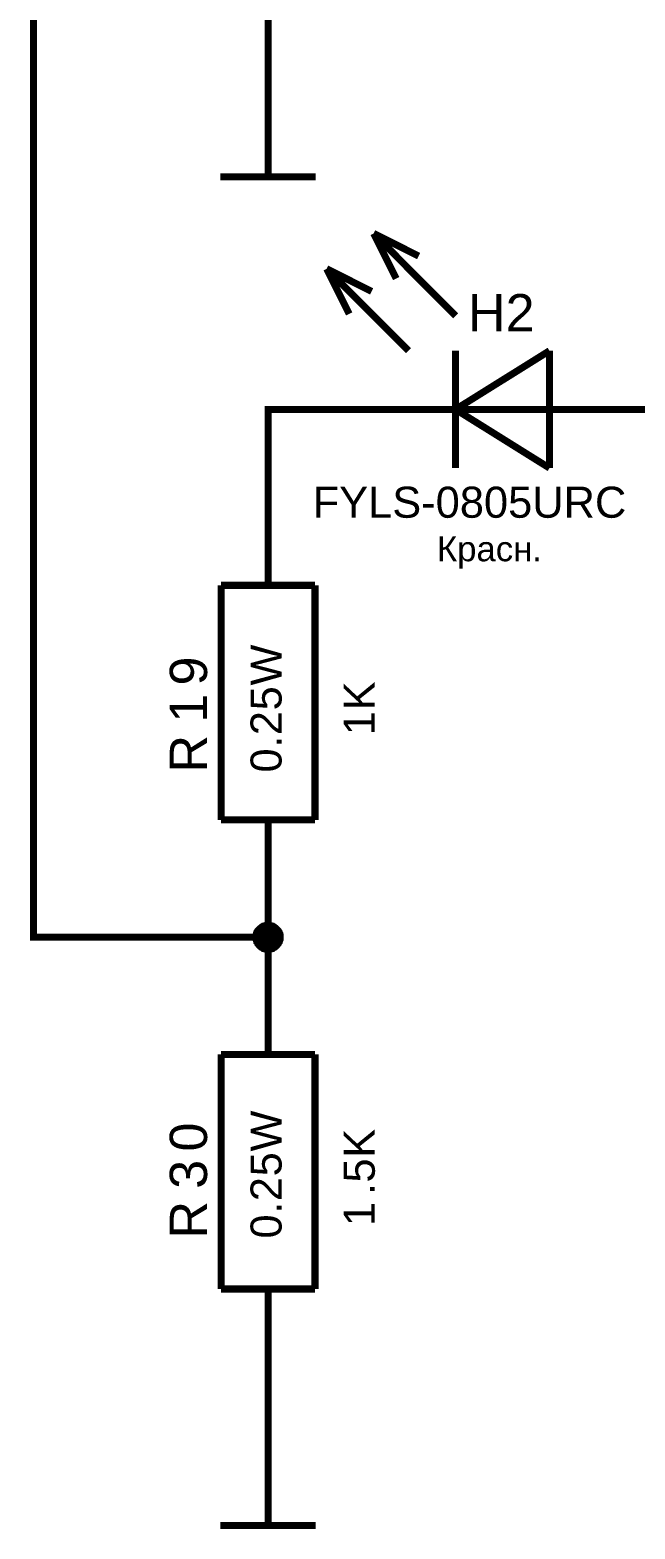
# Model space of a CAD drawing. Header units: millimetres. Extents: x -2024 to 917, y -725 to 13.
# Drawn here: x -2021.5 to -1995.7, y -694.4 to -630.5 of the extents above; entities that cross this region are included whole.
import ezdxf

# ---------------------------------------------------------------- set-up
doc = ezdxf.new("R2010")
doc.units = ezdxf.units.MM
doc.styles.get("Standard").update_dxf_attribs({"font": 'arial.ttf'})

msp = doc.modelspace()

# ---------------------------------------------------------------- linework, layer by layer
at = {"color": 7}
for points, const_width in [([(-2011.369, -669.167), (-2021.366, -669.167), (-2021.366, -569.168)], 0.3), ([(-2011.369, -631.678), (-2011.369, -629.177)], 0.3), ([(-2011.369, -631.678), (-2011.369, -636.745)], 0.3), ([(-2013.405, -636.745), (-2009.333, -636.745)], 0.3), ([(-2003.375, -642.673), (-2006.867, -639.162)], 0.3), ([(-2005.907, -641.083), (-2006.867, -639.162)], 0.3), ([(-2006.867, -639.162), (-2004.947, -640.123)], 0.3), ([(-2005.378, -644.163), (-2008.87, -640.669)], 0.3), ([(-2007.91, -642.59), (-2008.87, -640.669)], 0.3), ([(-2008.87, -640.669), (-2006.95, -641.63)], 0.3), ([(-2003.375, -646.663), (-1999.37, -644.163)], 0.3), ([(-2003.375, -644.163), (-2003.375, -649.164)], 0.3), ([(-1999.37, -644.163), (-1999.37, -649.164)], 0.3), ([(-2006.371, -646.663), (-2011.369, -646.663), (-2011.369, -651.664)], 0.3), ([(-2003.872, -646.663), (-2006.371, -646.663)], 0.3), ([(-1998.873, -646.663), (-2003.872, -646.663)], 0.3), ([(-1999.37, -649.164), (-2003.375, -646.663)], 0.3), ([(-1998.873, -646.663), (-1996.374, -646.663)], 0.3), ([(-1978.879, -646.663), (-1996.374, -646.663)], 0.3), ([(-2011.369, -654.165), (-2011.369, -651.664)], 0.3), ([(-2013.372, -654.165), (-2009.367, -654.165)], 0.3), ([(-2013.372, -664.166), (-2013.372, -654.165)], 0.3), ([(-2009.367, -664.166), (-2009.367, -654.165)], 0.3), ([(-2013.372, -664.166), (-2009.367, -664.166)], 0.3), ([(-2011.369, -664.166), (-2011.369, -666.667)], 0.3), ([(-2011.369, -671.667), (-2011.369, -669.167), (-2011.369, -666.667)], 0.3), ([(-2011.882, -669.167), (-2011.882, -669.134), (-2011.882, -669.117), (-2011.882, -669.084), (-2011.866, -669.068), (-2011.866, -669.035), (-2011.866, -669.018), (-2011.849, -669.001), (-2011.849, -668.968), (-2011.833, -668.952), (-2011.816, -668.935), (-2011.8, -668.902), (-2011.8, -668.885), (-2011.783, -668.869), (-2011.766, -668.852), (-2011.75, -668.836), (-2011.733, -668.819), (-2011.717, -668.803), (-2011.7, -668.786), (-2011.667, -668.77), (-2011.651, -668.753), (-2011.634, -668.736), (-2011.617, -668.736), (-2011.584, -668.72), (-2011.568, -668.703), (-2011.551, -668.703), (-2011.518, -668.687), (-2011.502, -668.687), (-2011.468, -668.687), (-2011.452, -668.67), (-2011.419, -668.67), (-2011.402, -668.67), (-2011.369, -668.67)], 0.3), ([(-2011.882, -669.167), (-2011.882, -669.134), (-2011.882, -669.117), (-2011.882, -669.084), (-2011.866, -669.068), (-2011.866, -669.035), (-2011.866, -669.018), (-2011.849, -669.001), (-2011.849, -668.968), (-2011.833, -668.952), (-2011.816, -668.935), (-2011.8, -668.902), (-2011.8, -668.885), (-2011.783, -668.869), (-2011.766, -668.852), (-2011.75, -668.836), (-2011.733, -668.819), (-2011.717, -668.803), (-2011.7, -668.786), (-2011.667, -668.77), (-2011.651, -668.753), (-2011.634, -668.736), (-2011.617, -668.736), (-2011.584, -668.72), (-2011.568, -668.703), (-2011.551, -668.703), (-2011.518, -668.687), (-2011.502, -668.687), (-2011.468, -668.687), (-2011.452, -668.67), (-2011.419, -668.67), (-2011.402, -668.67), (-2011.369, -668.67)], 0.3), ([(-2011.882, -669.167), (-2011.882, -669.134), (-2011.882, -669.117), (-2011.882, -669.084), (-2011.866, -669.068), (-2011.866, -669.035), (-2011.866, -669.018), (-2011.849, -669.001), (-2011.849, -668.968), (-2011.833, -668.952), (-2011.816, -668.935), (-2011.8, -668.902), (-2011.8, -668.885), (-2011.783, -668.869), (-2011.766, -668.852), (-2011.75, -668.836), (-2011.733, -668.819), (-2011.717, -668.803), (-2011.7, -668.786), (-2011.667, -668.77), (-2011.651, -668.753), (-2011.634, -668.736), (-2011.617, -668.736), (-2011.584, -668.72), (-2011.568, -668.703), (-2011.551, -668.703), (-2011.518, -668.687), (-2011.502, -668.687), (-2011.468, -668.687), (-2011.452, -668.67), (-2011.419, -668.67), (-2011.402, -668.67), (-2011.369, -668.67)], 0.3), ([(-2011.882, -669.167), (-2011.882, -669.134), (-2011.882, -669.117), (-2011.882, -669.084), (-2011.866, -669.068), (-2011.866, -669.035), (-2011.866, -669.018), (-2011.849, -669.001), (-2011.849, -668.968), (-2011.833, -668.952), (-2011.816, -668.935), (-2011.8, -668.902), (-2011.8, -668.885), (-2011.783, -668.869), (-2011.766, -668.852), (-2011.75, -668.836), (-2011.733, -668.819), (-2011.717, -668.803), (-2011.7, -668.786), (-2011.667, -668.77), (-2011.651, -668.753), (-2011.634, -668.736), (-2011.617, -668.736), (-2011.584, -668.72), (-2011.568, -668.703), (-2011.551, -668.703), (-2011.518, -668.687), (-2011.502, -668.687), (-2011.468, -668.687), (-2011.452, -668.67), (-2011.419, -668.67), (-2011.402, -668.67), (-2011.369, -668.67)], 0.3), ([(-2011.369, -668.67), (-2011.369, -668.67)], 0.3), ([(-2011.369, -668.67), (-2011.336, -668.67), (-2011.32, -668.67), (-2011.286, -668.67), (-2011.27, -668.687), (-2011.237, -668.687), (-2011.22, -668.687), (-2011.187, -668.703), (-2011.171, -668.703), (-2011.154, -668.72), (-2011.121, -668.736), (-2011.104, -668.736), (-2011.088, -668.753), (-2011.071, -668.77), (-2011.038, -668.786), (-2011.022, -668.803), (-2011.005, -668.819), (-2010.989, -668.836), (-2010.972, -668.852), (-2010.955, -668.869), (-2010.939, -668.885), (-2010.939, -668.902), (-2010.922, -668.935), (-2010.906, -668.952), (-2010.889, -668.968), (-2010.889, -669.001), (-2010.873, -669.018), (-2010.873, -669.035), (-2010.873, -669.068), (-2010.856, -669.084), (-2010.856, -669.117), (-2010.856, -669.134), (-2010.856, -669.167)], 0.3), ([(-2011.369, -668.67), (-2011.369, -668.67)], 0.3), ([(-2011.369, -668.67), (-2011.336, -668.67), (-2011.32, -668.67), (-2011.286, -668.67), (-2011.27, -668.687), (-2011.237, -668.687), (-2011.22, -668.687), (-2011.187, -668.703), (-2011.171, -668.703), (-2011.154, -668.72), (-2011.121, -668.736), (-2011.104, -668.736), (-2011.088, -668.753), (-2011.071, -668.77), (-2011.038, -668.786), (-2011.022, -668.803), (-2011.005, -668.819), (-2010.989, -668.836), (-2010.972, -668.852), (-2010.955, -668.869), (-2010.939, -668.885), (-2010.939, -668.902), (-2010.922, -668.935), (-2010.906, -668.952), (-2010.889, -668.968), (-2010.889, -669.001), (-2010.873, -669.018), (-2010.873, -669.035), (-2010.873, -669.068), (-2010.856, -669.084), (-2010.856, -669.117), (-2010.856, -669.134), (-2010.856, -669.167)], 0.3), ([(-2011.369, -668.67), (-2011.369, -668.67)], 0.3), ([(-2011.369, -668.67), (-2011.336, -668.67), (-2011.32, -668.67), (-2011.286, -668.67), (-2011.27, -668.687), (-2011.237, -668.687), (-2011.22, -668.687), (-2011.187, -668.703), (-2011.171, -668.703), (-2011.154, -668.72), (-2011.121, -668.736), (-2011.104, -668.736), (-2011.088, -668.753), (-2011.071, -668.77), (-2011.038, -668.786), (-2011.022, -668.803), (-2011.005, -668.819), (-2010.989, -668.836), (-2010.972, -668.852), (-2010.955, -668.869), (-2010.939, -668.885), (-2010.939, -668.902), (-2010.922, -668.935), (-2010.906, -668.952), (-2010.889, -668.968), (-2010.889, -669.001), (-2010.873, -669.018), (-2010.873, -669.035), (-2010.873, -669.068), (-2010.856, -669.084), (-2010.856, -669.117), (-2010.856, -669.134), (-2010.856, -669.167)], 0.3), ([(-2011.369, -668.67), (-2011.369, -668.67)], 0.3), ([(-2011.369, -668.67), (-2011.336, -668.67), (-2011.32, -668.67), (-2011.286, -668.67), (-2011.27, -668.687), (-2011.237, -668.687), (-2011.22, -668.687), (-2011.187, -668.703), (-2011.171, -668.703), (-2011.154, -668.72), (-2011.121, -668.736), (-2011.104, -668.736), (-2011.088, -668.753), (-2011.071, -668.77), (-2011.038, -668.786), (-2011.022, -668.803), (-2011.005, -668.819), (-2010.989, -668.836), (-2010.972, -668.852), (-2010.955, -668.869), (-2010.939, -668.885), (-2010.939, -668.902), (-2010.922, -668.935), (-2010.906, -668.952), (-2010.889, -668.968), (-2010.889, -669.001), (-2010.873, -669.018), (-2010.873, -669.035), (-2010.873, -669.068), (-2010.856, -669.084), (-2010.856, -669.117), (-2010.856, -669.134), (-2010.856, -669.167)], 0.3), ([(-2011.369, -669.68), (-2011.402, -669.68), (-2011.419, -669.68), (-2011.452, -669.68), (-2011.468, -669.664), (-2011.502, -669.664), (-2011.518, -669.664), (-2011.551, -669.647), (-2011.568, -669.647), (-2011.584, -669.631), (-2011.617, -669.614), (-2011.634, -669.598), (-2011.651, -669.598), (-2011.667, -669.581), (-2011.7, -669.564), (-2011.717, -669.548), (-2011.733, -669.531), (-2011.75, -669.515), (-2011.766, -669.498), (-2011.783, -669.465), (-2011.8, -669.448), (-2011.8, -669.432), (-2011.816, -669.415), (-2011.833, -669.382), (-2011.849, -669.366), (-2011.849, -669.349), (-2011.866, -669.316), (-2011.866, -669.299), (-2011.866, -669.266), (-2011.882, -669.25), (-2011.882, -669.217), (-2011.882, -669.2), (-2011.882, -669.167)], 0.3), ([(-2011.882, -669.167), (-2011.882, -669.167)], 0.3), ([(-2011.369, -669.68), (-2011.402, -669.68), (-2011.419, -669.68), (-2011.452, -669.68), (-2011.468, -669.664), (-2011.502, -669.664), (-2011.518, -669.664), (-2011.551, -669.647), (-2011.568, -669.647), (-2011.584, -669.631), (-2011.617, -669.614), (-2011.634, -669.598), (-2011.651, -669.598), (-2011.667, -669.581), (-2011.7, -669.564), (-2011.717, -669.548), (-2011.733, -669.531), (-2011.75, -669.515), (-2011.766, -669.498), (-2011.783, -669.465), (-2011.8, -669.448), (-2011.8, -669.432), (-2011.816, -669.415), (-2011.833, -669.382), (-2011.849, -669.366), (-2011.849, -669.349), (-2011.866, -669.316), (-2011.866, -669.299), (-2011.866, -669.266), (-2011.882, -669.25), (-2011.882, -669.217), (-2011.882, -669.2), (-2011.882, -669.167)], 0.3), ([(-2011.882, -669.167), (-2011.882, -669.167)], 0.3), ([(-2011.369, -669.68), (-2011.402, -669.68), (-2011.419, -669.68), (-2011.452, -669.68), (-2011.468, -669.664), (-2011.502, -669.664), (-2011.518, -669.664), (-2011.551, -669.647), (-2011.568, -669.647), (-2011.584, -669.631), (-2011.617, -669.614), (-2011.634, -669.598), (-2011.651, -669.598), (-2011.667, -669.581), (-2011.7, -669.564), (-2011.717, -669.548), (-2011.733, -669.531), (-2011.75, -669.515), (-2011.766, -669.498), (-2011.783, -669.465), (-2011.8, -669.448), (-2011.8, -669.432), (-2011.816, -669.415), (-2011.833, -669.382), (-2011.849, -669.366), (-2011.849, -669.349), (-2011.866, -669.316), (-2011.866, -669.299), (-2011.866, -669.266), (-2011.882, -669.25), (-2011.882, -669.217), (-2011.882, -669.2), (-2011.882, -669.167)], 0.3), ([(-2011.882, -669.167), (-2011.882, -669.167)], 0.3), ([(-2011.369, -669.68), (-2011.402, -669.68), (-2011.419, -669.68), (-2011.452, -669.68), (-2011.468, -669.664), (-2011.502, -669.664), (-2011.518, -669.664), (-2011.551, -669.647), (-2011.568, -669.647), (-2011.584, -669.631), (-2011.617, -669.614), (-2011.634, -669.598), (-2011.651, -669.598), (-2011.667, -669.581), (-2011.7, -669.564), (-2011.717, -669.548), (-2011.733, -669.531), (-2011.75, -669.515), (-2011.766, -669.498), (-2011.783, -669.465), (-2011.8, -669.448), (-2011.8, -669.432), (-2011.816, -669.415), (-2011.833, -669.382), (-2011.849, -669.366), (-2011.849, -669.349), (-2011.866, -669.316), (-2011.866, -669.299), (-2011.866, -669.266), (-2011.882, -669.25), (-2011.882, -669.217), (-2011.882, -669.2), (-2011.882, -669.167)], 0.3), ([(-2011.882, -669.167), (-2011.882, -669.167)], 0.3), ([(-2011.882, -669.167), (-2011.882, -669.134), (-2011.882, -669.117), (-2011.882, -669.084), (-2011.866, -669.068), (-2011.866, -669.035), (-2011.866, -669.018), (-2011.849, -669.001), (-2011.849, -668.968), (-2011.833, -668.952), (-2011.816, -668.935), (-2011.8, -668.902), (-2011.8, -668.885), (-2011.783, -668.869), (-2011.766, -668.852), (-2011.75, -668.836), (-2011.733, -668.819), (-2011.717, -668.803), (-2011.7, -668.786), (-2011.667, -668.77), (-2011.651, -668.753), (-2011.634, -668.736), (-2011.617, -668.736), (-2011.584, -668.72), (-2011.568, -668.703), (-2011.551, -668.703), (-2011.518, -668.687), (-2011.502, -668.687), (-2011.468, -668.687), (-2011.452, -668.67), (-2011.419, -668.67), (-2011.402, -668.67), (-2011.369, -668.67)], 0.0991), ([(-2011.882, -669.167), (-2011.882, -669.134), (-2011.882, -669.117), (-2011.882, -669.084), (-2011.866, -669.068), (-2011.866, -669.035), (-2011.866, -669.018), (-2011.849, -669.001), (-2011.849, -668.968), (-2011.833, -668.952), (-2011.816, -668.935), (-2011.8, -668.902), (-2011.8, -668.885), (-2011.783, -668.869), (-2011.766, -668.852), (-2011.75, -668.836), (-2011.733, -668.819), (-2011.717, -668.803), (-2011.7, -668.786), (-2011.667, -668.77), (-2011.651, -668.753), (-2011.634, -668.736), (-2011.617, -668.736), (-2011.584, -668.72), (-2011.568, -668.703), (-2011.551, -668.703), (-2011.518, -668.687), (-2011.502, -668.687), (-2011.468, -668.687), (-2011.452, -668.67), (-2011.419, -668.67), (-2011.402, -668.67), (-2011.369, -668.67)], 0.0991), ([(-2011.882, -669.167), (-2011.882, -669.134), (-2011.882, -669.117), (-2011.882, -669.084), (-2011.866, -669.068), (-2011.866, -669.035), (-2011.866, -669.018), (-2011.849, -669.001), (-2011.849, -668.968), (-2011.833, -668.952), (-2011.816, -668.935), (-2011.8, -668.902), (-2011.8, -668.885), (-2011.783, -668.869), (-2011.766, -668.852), (-2011.75, -668.836), (-2011.733, -668.819), (-2011.717, -668.803), (-2011.7, -668.786), (-2011.667, -668.77), (-2011.651, -668.753), (-2011.634, -668.736), (-2011.617, -668.736), (-2011.584, -668.72), (-2011.568, -668.703), (-2011.551, -668.703), (-2011.518, -668.687), (-2011.502, -668.687), (-2011.468, -668.687), (-2011.452, -668.67), (-2011.419, -668.67), (-2011.402, -668.67), (-2011.369, -668.67)], 0.0991), ([(-2011.882, -669.167), (-2011.882, -669.134), (-2011.882, -669.117), (-2011.882, -669.084), (-2011.866, -669.068), (-2011.866, -669.035), (-2011.866, -669.018), (-2011.849, -669.001), (-2011.849, -668.968), (-2011.833, -668.952), (-2011.816, -668.935), (-2011.8, -668.902), (-2011.8, -668.885), (-2011.783, -668.869), (-2011.766, -668.852), (-2011.75, -668.836), (-2011.733, -668.819), (-2011.717, -668.803), (-2011.7, -668.786), (-2011.667, -668.77), (-2011.651, -668.753), (-2011.634, -668.736), (-2011.617, -668.736), (-2011.584, -668.72), (-2011.568, -668.703), (-2011.551, -668.703), (-2011.518, -668.687), (-2011.502, -668.687), (-2011.468, -668.687), (-2011.452, -668.67), (-2011.419, -668.67), (-2011.402, -668.67), (-2011.369, -668.67)], 0.0991), ([(-2011.369, -669.68), (-2011.402, -669.68), (-2011.419, -669.68), (-2011.452, -669.68), (-2011.468, -669.664), (-2011.502, -669.664), (-2011.518, -669.664), (-2011.551, -669.647), (-2011.568, -669.647), (-2011.584, -669.631), (-2011.617, -669.614), (-2011.634, -669.598), (-2011.651, -669.598), (-2011.667, -669.581), (-2011.7, -669.564), (-2011.717, -669.548), (-2011.733, -669.531), (-2011.75, -669.515), (-2011.766, -669.498), (-2011.783, -669.465), (-2011.8, -669.448), (-2011.8, -669.432), (-2011.816, -669.415), (-2011.833, -669.382), (-2011.849, -669.366), (-2011.849, -669.349), (-2011.866, -669.316), (-2011.866, -669.299), (-2011.866, -669.266), (-2011.882, -669.25), (-2011.882, -669.217), (-2011.882, -669.2), (-2011.882, -669.167)], 0.0991), ([(-2011.882, -669.167), (-2011.882, -669.167)], 0.0991), ([(-2011.369, -669.68), (-2011.402, -669.68), (-2011.419, -669.68), (-2011.452, -669.68), (-2011.468, -669.664), (-2011.502, -669.664), (-2011.518, -669.664), (-2011.551, -669.647), (-2011.568, -669.647), (-2011.584, -669.631), (-2011.617, -669.614), (-2011.634, -669.598), (-2011.651, -669.598), (-2011.667, -669.581), (-2011.7, -669.564), (-2011.717, -669.548), (-2011.733, -669.531), (-2011.75, -669.515), (-2011.766, -669.498), (-2011.783, -669.465), (-2011.8, -669.448), (-2011.8, -669.432), (-2011.816, -669.415), (-2011.833, -669.382), (-2011.849, -669.366), (-2011.849, -669.349), (-2011.866, -669.316), (-2011.866, -669.299), (-2011.866, -669.266), (-2011.882, -669.25), (-2011.882, -669.217), (-2011.882, -669.2), (-2011.882, -669.167)], 0.0991), ([(-2011.882, -669.167), (-2011.882, -669.167)], 0.0991), ([(-2011.369, -669.68), (-2011.402, -669.68), (-2011.419, -669.68), (-2011.452, -669.68), (-2011.468, -669.664), (-2011.502, -669.664), (-2011.518, -669.664), (-2011.551, -669.647), (-2011.568, -669.647), (-2011.584, -669.631), (-2011.617, -669.614), (-2011.634, -669.598), (-2011.651, -669.598), (-2011.667, -669.581), (-2011.7, -669.564), (-2011.717, -669.548), (-2011.733, -669.531), (-2011.75, -669.515), (-2011.766, -669.498), (-2011.783, -669.465), (-2011.8, -669.448), (-2011.8, -669.432), (-2011.816, -669.415), (-2011.833, -669.382), (-2011.849, -669.366), (-2011.849, -669.349), (-2011.866, -669.316), (-2011.866, -669.299), (-2011.866, -669.266), (-2011.882, -669.25), (-2011.882, -669.217), (-2011.882, -669.2), (-2011.882, -669.167)], 0.0991), ([(-2011.882, -669.167), (-2011.882, -669.167)], 0.0991), ([(-2011.369, -669.68), (-2011.402, -669.68), (-2011.419, -669.68), (-2011.452, -669.68), (-2011.468, -669.664), (-2011.502, -669.664), (-2011.518, -669.664), (-2011.551, -669.647), (-2011.568, -669.647), (-2011.584, -669.631), (-2011.617, -669.614), (-2011.634, -669.598), (-2011.651, -669.598), (-2011.667, -669.581), (-2011.7, -669.564), (-2011.717, -669.548), (-2011.733, -669.531), (-2011.75, -669.515), (-2011.766, -669.498), (-2011.783, -669.465), (-2011.8, -669.448), (-2011.8, -669.432), (-2011.816, -669.415), (-2011.833, -669.382), (-2011.849, -669.366), (-2011.849, -669.349), (-2011.866, -669.316), (-2011.866, -669.299), (-2011.866, -669.266), (-2011.882, -669.25), (-2011.882, -669.217), (-2011.882, -669.2), (-2011.882, -669.167)], 0.0991), ([(-2011.882, -669.167), (-2011.882, -669.167)], 0.0991), ([(-2010.856, -669.167), (-2010.856, -669.2), (-2010.856, -669.217), (-2010.856, -669.25), (-2010.873, -669.266), (-2010.873, -669.299), (-2010.873, -669.316), (-2010.889, -669.349), (-2010.889, -669.366), (-2010.906, -669.382), (-2010.922, -669.415), (-2010.939, -669.432), (-2010.939, -669.448), (-2010.955, -669.465), (-2010.972, -669.498), (-2010.989, -669.515), (-2011.005, -669.531), (-2011.022, -669.548), (-2011.038, -669.564), (-2011.071, -669.581), (-2011.088, -669.598), (-2011.104, -669.598), (-2011.121, -669.614), (-2011.154, -669.631), (-2011.171, -669.647), (-2011.187, -669.647), (-2011.22, -669.664), (-2011.237, -669.664), (-2011.27, -669.664), (-2011.286, -669.68), (-2011.32, -669.68), (-2011.336, -669.68), (-2011.369, -669.68)], 0.3), ([(-2010.856, -669.167), (-2010.856, -669.2), (-2010.856, -669.217), (-2010.856, -669.25), (-2010.873, -669.266), (-2010.873, -669.299), (-2010.873, -669.316), (-2010.889, -669.349), (-2010.889, -669.366), (-2010.906, -669.382), (-2010.922, -669.415), (-2010.939, -669.432), (-2010.939, -669.448), (-2010.955, -669.465), (-2010.972, -669.498), (-2010.989, -669.515), (-2011.005, -669.531), (-2011.022, -669.548), (-2011.038, -669.564), (-2011.071, -669.581), (-2011.088, -669.598), (-2011.104, -669.598), (-2011.121, -669.614), (-2011.154, -669.631), (-2011.171, -669.647), (-2011.187, -669.647), (-2011.22, -669.664), (-2011.237, -669.664), (-2011.27, -669.664), (-2011.286, -669.68), (-2011.32, -669.68), (-2011.336, -669.68), (-2011.369, -669.68)], 0.3), ([(-2010.856, -669.167), (-2010.856, -669.2), (-2010.856, -669.217), (-2010.856, -669.25), (-2010.873, -669.266), (-2010.873, -669.299), (-2010.873, -669.316), (-2010.889, -669.349), (-2010.889, -669.366), (-2010.906, -669.382), (-2010.922, -669.415), (-2010.939, -669.432), (-2010.939, -669.448), (-2010.955, -669.465), (-2010.972, -669.498), (-2010.989, -669.515), (-2011.005, -669.531), (-2011.022, -669.548), (-2011.038, -669.564), (-2011.071, -669.581), (-2011.088, -669.598), (-2011.104, -669.598), (-2011.121, -669.614), (-2011.154, -669.631), (-2011.171, -669.647), (-2011.187, -669.647), (-2011.22, -669.664), (-2011.237, -669.664), (-2011.27, -669.664), (-2011.286, -669.68), (-2011.32, -669.68), (-2011.336, -669.68), (-2011.369, -669.68)], 0.3), ([(-2010.856, -669.167), (-2010.856, -669.2), (-2010.856, -669.217), (-2010.856, -669.25), (-2010.873, -669.266), (-2010.873, -669.299), (-2010.873, -669.316), (-2010.889, -669.349), (-2010.889, -669.366), (-2010.906, -669.382), (-2010.922, -669.415), (-2010.939, -669.432), (-2010.939, -669.448), (-2010.955, -669.465), (-2010.972, -669.498), (-2010.989, -669.515), (-2011.005, -669.531), (-2011.022, -669.548), (-2011.038, -669.564), (-2011.071, -669.581), (-2011.088, -669.598), (-2011.104, -669.598), (-2011.121, -669.614), (-2011.154, -669.631), (-2011.171, -669.647), (-2011.187, -669.647), (-2011.22, -669.664), (-2011.237, -669.664), (-2011.27, -669.664), (-2011.286, -669.68), (-2011.32, -669.68), (-2011.336, -669.68), (-2011.369, -669.68)], 0.3), ([(-2011.369, -668.67), (-2011.369, -668.67)], 0.0991), ([(-2011.369, -668.67), (-2011.336, -668.67), (-2011.32, -668.67), (-2011.286, -668.67), (-2011.27, -668.687), (-2011.237, -668.687), (-2011.22, -668.687), (-2011.187, -668.703), (-2011.171, -668.703), (-2011.154, -668.72), (-2011.121, -668.736), (-2011.104, -668.736), (-2011.088, -668.753), (-2011.071, -668.77), (-2011.038, -668.786), (-2011.022, -668.803), (-2011.005, -668.819), (-2010.989, -668.836), (-2010.972, -668.852), (-2010.955, -668.869), (-2010.939, -668.885), (-2010.939, -668.902), (-2010.922, -668.935), (-2010.906, -668.952), (-2010.889, -668.968), (-2010.889, -669.001), (-2010.873, -669.018), (-2010.873, -669.035), (-2010.873, -669.068), (-2010.856, -669.084), (-2010.856, -669.117), (-2010.856, -669.134), (-2010.856, -669.167)], 0.0991), ([(-2011.369, -668.67), (-2011.369, -668.67)], 0.0991), ([(-2011.369, -668.67), (-2011.336, -668.67), (-2011.32, -668.67), (-2011.286, -668.67), (-2011.27, -668.687), (-2011.237, -668.687), (-2011.22, -668.687), (-2011.187, -668.703), (-2011.171, -668.703), (-2011.154, -668.72), (-2011.121, -668.736), (-2011.104, -668.736), (-2011.088, -668.753), (-2011.071, -668.77), (-2011.038, -668.786), (-2011.022, -668.803), (-2011.005, -668.819), (-2010.989, -668.836), (-2010.972, -668.852), (-2010.955, -668.869), (-2010.939, -668.885), (-2010.939, -668.902), (-2010.922, -668.935), (-2010.906, -668.952), (-2010.889, -668.968), (-2010.889, -669.001), (-2010.873, -669.018), (-2010.873, -669.035), (-2010.873, -669.068), (-2010.856, -669.084), (-2010.856, -669.117), (-2010.856, -669.134), (-2010.856, -669.167)], 0.0991), ([(-2011.369, -668.67), (-2011.369, -668.67)], 0.0991), ([(-2011.369, -668.67), (-2011.336, -668.67), (-2011.32, -668.67), (-2011.286, -668.67), (-2011.27, -668.687), (-2011.237, -668.687), (-2011.22, -668.687), (-2011.187, -668.703), (-2011.171, -668.703), (-2011.154, -668.72), (-2011.121, -668.736), (-2011.104, -668.736), (-2011.088, -668.753), (-2011.071, -668.77), (-2011.038, -668.786), (-2011.022, -668.803), (-2011.005, -668.819), (-2010.989, -668.836), (-2010.972, -668.852), (-2010.955, -668.869), (-2010.939, -668.885), (-2010.939, -668.902), (-2010.922, -668.935), (-2010.906, -668.952), (-2010.889, -668.968), (-2010.889, -669.001), (-2010.873, -669.018), (-2010.873, -669.035), (-2010.873, -669.068), (-2010.856, -669.084), (-2010.856, -669.117), (-2010.856, -669.134), (-2010.856, -669.167)], 0.0991), ([(-2011.369, -668.67), (-2011.369, -668.67)], 0.0991), ([(-2011.369, -668.67), (-2011.336, -668.67), (-2011.32, -668.67), (-2011.286, -668.67), (-2011.27, -668.687), (-2011.237, -668.687), (-2011.22, -668.687), (-2011.187, -668.703), (-2011.171, -668.703), (-2011.154, -668.72), (-2011.121, -668.736), (-2011.104, -668.736), (-2011.088, -668.753), (-2011.071, -668.77), (-2011.038, -668.786), (-2011.022, -668.803), (-2011.005, -668.819), (-2010.989, -668.836), (-2010.972, -668.852), (-2010.955, -668.869), (-2010.939, -668.885), (-2010.939, -668.902), (-2010.922, -668.935), (-2010.906, -668.952), (-2010.889, -668.968), (-2010.889, -669.001), (-2010.873, -669.018), (-2010.873, -669.035), (-2010.873, -669.068), (-2010.856, -669.084), (-2010.856, -669.117), (-2010.856, -669.134), (-2010.856, -669.167)], 0.0991), ([(-2010.856, -669.167), (-2010.856, -669.2), (-2010.856, -669.217), (-2010.856, -669.25), (-2010.873, -669.266), (-2010.873, -669.299), (-2010.873, -669.316), (-2010.889, -669.349), (-2010.889, -669.366), (-2010.906, -669.382), (-2010.922, -669.415), (-2010.939, -669.432), (-2010.939, -669.448), (-2010.955, -669.465), (-2010.972, -669.498), (-2010.989, -669.515), (-2011.005, -669.531), (-2011.022, -669.548), (-2011.038, -669.564), (-2011.071, -669.581), (-2011.088, -669.598), (-2011.104, -669.598), (-2011.121, -669.614), (-2011.154, -669.631), (-2011.171, -669.647), (-2011.187, -669.647), (-2011.22, -669.664), (-2011.237, -669.664), (-2011.27, -669.664), (-2011.286, -669.68), (-2011.32, -669.68), (-2011.336, -669.68), (-2011.369, -669.68)], 0.0991), ([(-2010.856, -669.167), (-2010.856, -669.2), (-2010.856, -669.217), (-2010.856, -669.25), (-2010.873, -669.266), (-2010.873, -669.299), (-2010.873, -669.316), (-2010.889, -669.349), (-2010.889, -669.366), (-2010.906, -669.382), (-2010.922, -669.415), (-2010.939, -669.432), (-2010.939, -669.448), (-2010.955, -669.465), (-2010.972, -669.498), (-2010.989, -669.515), (-2011.005, -669.531), (-2011.022, -669.548), (-2011.038, -669.564), (-2011.071, -669.581), (-2011.088, -669.598), (-2011.104, -669.598), (-2011.121, -669.614), (-2011.154, -669.631), (-2011.171, -669.647), (-2011.187, -669.647), (-2011.22, -669.664), (-2011.237, -669.664), (-2011.27, -669.664), (-2011.286, -669.68), (-2011.32, -669.68), (-2011.336, -669.68), (-2011.369, -669.68)], 0.0991), ([(-2010.856, -669.167), (-2010.856, -669.2), (-2010.856, -669.217), (-2010.856, -669.25), (-2010.873, -669.266), (-2010.873, -669.299), (-2010.873, -669.316), (-2010.889, -669.349), (-2010.889, -669.366), (-2010.906, -669.382), (-2010.922, -669.415), (-2010.939, -669.432), (-2010.939, -669.448), (-2010.955, -669.465), (-2010.972, -669.498), (-2010.989, -669.515), (-2011.005, -669.531), (-2011.022, -669.548), (-2011.038, -669.564), (-2011.071, -669.581), (-2011.088, -669.598), (-2011.104, -669.598), (-2011.121, -669.614), (-2011.154, -669.631), (-2011.171, -669.647), (-2011.187, -669.647), (-2011.22, -669.664), (-2011.237, -669.664), (-2011.27, -669.664), (-2011.286, -669.68), (-2011.32, -669.68), (-2011.336, -669.68), (-2011.369, -669.68)], 0.0991), ([(-2010.856, -669.167), (-2010.856, -669.2), (-2010.856, -669.217), (-2010.856, -669.25), (-2010.873, -669.266), (-2010.873, -669.299), (-2010.873, -669.316), (-2010.889, -669.349), (-2010.889, -669.366), (-2010.906, -669.382), (-2010.922, -669.415), (-2010.939, -669.432), (-2010.939, -669.448), (-2010.955, -669.465), (-2010.972, -669.498), (-2010.989, -669.515), (-2011.005, -669.531), (-2011.022, -669.548), (-2011.038, -669.564), (-2011.071, -669.581), (-2011.088, -669.598), (-2011.104, -669.598), (-2011.121, -669.614), (-2011.154, -669.631), (-2011.171, -669.647), (-2011.187, -669.647), (-2011.22, -669.664), (-2011.237, -669.664), (-2011.27, -669.664), (-2011.286, -669.68), (-2011.32, -669.68), (-2011.336, -669.68), (-2011.369, -669.68)], 0.0991), ([(-2010.856, -669.167), (-2010.856, -669.167), (-2010.856, -669.167), (-2010.856, -669.167), (-2010.856, -669.167), (-2010.856, -669.167), (-2010.856, -669.167), (-2010.856, -669.167), (-2010.856, -669.167), (-2010.856, -669.167), (-2010.856, -669.167), (-2010.856, -669.167), (-2010.856, -669.167), (-2010.856, -669.167), (-2010.856, -669.167), (-2010.856, -669.167), (-2010.856, -669.167), (-2010.856, -669.167), (-2010.856, -669.167), (-2010.856, -669.167), (-2010.856, -669.167), (-2010.856, -669.167), (-2010.856, -669.167), (-2010.856, -669.167), (-2010.856, -669.167), (-2010.856, -669.167), (-2010.856, -669.167), (-2010.856, -669.167), (-2010.856, -669.167), (-2010.856, -669.167), (-2010.856, -669.167), (-2010.856, -669.167), (-2010.856, -669.167)], 0.3), ([(-2010.856, -669.167), (-2010.856, -669.167)], 0.3), ([(-2010.856, -669.167), (-2010.856, -669.167), (-2010.856, -669.167), (-2010.856, -669.167), (-2010.856, -669.167), (-2010.856, -669.167), (-2010.856, -669.167), (-2010.856, -669.167), (-2010.856, -669.167), (-2010.856, -669.167), (-2010.856, -669.167), (-2010.856, -669.167), (-2010.856, -669.167), (-2010.856, -669.167), (-2010.856, -669.167), (-2010.856, -669.167), (-2010.856, -669.167), (-2010.856, -669.167), (-2010.856, -669.167), (-2010.856, -669.167), (-2010.856, -669.167), (-2010.856, -669.167), (-2010.856, -669.167), (-2010.856, -669.167), (-2010.856, -669.167), (-2010.856, -669.167), (-2010.856, -669.167), (-2010.856, -669.167), (-2010.856, -669.167), (-2010.856, -669.167), (-2010.856, -669.167), (-2010.856, -669.167), (-2010.856, -669.167)], 0.3), ([(-2010.856, -669.167), (-2010.856, -669.167)], 0.3), ([(-2010.856, -669.167), (-2010.856, -669.167), (-2010.856, -669.167), (-2010.856, -669.167), (-2010.856, -669.167), (-2010.856, -669.167), (-2010.856, -669.167), (-2010.856, -669.167), (-2010.856, -669.167), (-2010.856, -669.167), (-2010.856, -669.167), (-2010.856, -669.167), (-2010.856, -669.167), (-2010.856, -669.167), (-2010.856, -669.167), (-2010.856, -669.167), (-2010.856, -669.167), (-2010.856, -669.167), (-2010.856, -669.167), (-2010.856, -669.167), (-2010.856, -669.167), (-2010.856, -669.167), (-2010.856, -669.167), (-2010.856, -669.167), (-2010.856, -669.167), (-2010.856, -669.167), (-2010.856, -669.167), (-2010.856, -669.167), (-2010.856, -669.167), (-2010.856, -669.167), (-2010.856, -669.167), (-2010.856, -669.167), (-2010.856, -669.167)], 0.3), ([(-2010.856, -669.167), (-2010.856, -669.167)], 0.3), ([(-2010.856, -669.167), (-2010.856, -669.167), (-2010.856, -669.167), (-2010.856, -669.167), (-2010.856, -669.167), (-2010.856, -669.167), (-2010.856, -669.167), (-2010.856, -669.167), (-2010.856, -669.167), (-2010.856, -669.167), (-2010.856, -669.167), (-2010.856, -669.167), (-2010.856, -669.167), (-2010.856, -669.167), (-2010.856, -669.167), (-2010.856, -669.167), (-2010.856, -669.167), (-2010.856, -669.167), (-2010.856, -669.167), (-2010.856, -669.167), (-2010.856, -669.167), (-2010.856, -669.167), (-2010.856, -669.167), (-2010.856, -669.167), (-2010.856, -669.167), (-2010.856, -669.167), (-2010.856, -669.167), (-2010.856, -669.167), (-2010.856, -669.167), (-2010.856, -669.167), (-2010.856, -669.167), (-2010.856, -669.167), (-2010.856, -669.167)], 0.3), ([(-2010.856, -669.167), (-2010.856, -669.167)], 0.3), ([(-2010.856, -669.167), (-2010.856, -669.167), (-2010.856, -669.167), (-2010.856, -669.167), (-2010.856, -669.167), (-2010.856, -669.167), (-2010.856, -669.167), (-2010.856, -669.167), (-2010.856, -669.167), (-2010.856, -669.167), (-2010.856, -669.167), (-2010.856, -669.167), (-2010.856, -669.167), (-2010.856, -669.167), (-2010.856, -669.167), (-2010.856, -669.167), (-2010.856, -669.167), (-2010.856, -669.167), (-2010.856, -669.167), (-2010.856, -669.167), (-2010.856, -669.167), (-2010.856, -669.167), (-2010.856, -669.167), (-2010.856, -669.167), (-2010.856, -669.167), (-2010.856, -669.167), (-2010.856, -669.167), (-2010.856, -669.167), (-2010.856, -669.167), (-2010.856, -669.167), (-2010.856, -669.167), (-2010.856, -669.167), (-2010.856, -669.167)], 0.0991), ([(-2010.856, -669.167), (-2010.856, -669.167)], 0.0991), ([(-2010.856, -669.167), (-2010.856, -669.167), (-2010.856, -669.167), (-2010.856, -669.167), (-2010.856, -669.167), (-2010.856, -669.167), (-2010.856, -669.167), (-2010.856, -669.167), (-2010.856, -669.167), (-2010.856, -669.167), (-2010.856, -669.167), (-2010.856, -669.167), (-2010.856, -669.167), (-2010.856, -669.167), (-2010.856, -669.167), (-2010.856, -669.167), (-2010.856, -669.167), (-2010.856, -669.167), (-2010.856, -669.167), (-2010.856, -669.167), (-2010.856, -669.167), (-2010.856, -669.167), (-2010.856, -669.167), (-2010.856, -669.167), (-2010.856, -669.167), (-2010.856, -669.167), (-2010.856, -669.167), (-2010.856, -669.167), (-2010.856, -669.167), (-2010.856, -669.167), (-2010.856, -669.167), (-2010.856, -669.167), (-2010.856, -669.167)], 0.0991), ([(-2010.856, -669.167), (-2010.856, -669.167)], 0.0991), ([(-2010.856, -669.167), (-2010.856, -669.167), (-2010.856, -669.167), (-2010.856, -669.167), (-2010.856, -669.167), (-2010.856, -669.167), (-2010.856, -669.167), (-2010.856, -669.167), (-2010.856, -669.167), (-2010.856, -669.167), (-2010.856, -669.167), (-2010.856, -669.167), (-2010.856, -669.167), (-2010.856, -669.167), (-2010.856, -669.167), (-2010.856, -669.167), (-2010.856, -669.167), (-2010.856, -669.167), (-2010.856, -669.167), (-2010.856, -669.167), (-2010.856, -669.167), (-2010.856, -669.167), (-2010.856, -669.167), (-2010.856, -669.167), (-2010.856, -669.167), (-2010.856, -669.167), (-2010.856, -669.167), (-2010.856, -669.167), (-2010.856, -669.167), (-2010.856, -669.167), (-2010.856, -669.167), (-2010.856, -669.167), (-2010.856, -669.167)], 0.0991), ([(-2010.856, -669.167), (-2010.856, -669.167)], 0.0991), ([(-2010.856, -669.167), (-2010.856, -669.167), (-2010.856, -669.167), (-2010.856, -669.167), (-2010.856, -669.167), (-2010.856, -669.167), (-2010.856, -669.167), (-2010.856, -669.167), (-2010.856, -669.167), (-2010.856, -669.167), (-2010.856, -669.167), (-2010.856, -669.167), (-2010.856, -669.167), (-2010.856, -669.167), (-2010.856, -669.167), (-2010.856, -669.167), (-2010.856, -669.167), (-2010.856, -669.167), (-2010.856, -669.167), (-2010.856, -669.167), (-2010.856, -669.167), (-2010.856, -669.167), (-2010.856, -669.167), (-2010.856, -669.167), (-2010.856, -669.167), (-2010.856, -669.167), (-2010.856, -669.167), (-2010.856, -669.167), (-2010.856, -669.167), (-2010.856, -669.167), (-2010.856, -669.167), (-2010.856, -669.167), (-2010.856, -669.167)], 0.0991), ([(-2010.856, -669.167), (-2010.856, -669.167)], 0.0991), ([(-2011.369, -674.168), (-2011.369, -671.667)], 0.3), ([(-2013.372, -674.168), (-2009.367, -674.168)], 0.3), ([(-2013.372, -684.169), (-2013.372, -674.168)], 0.3), ([(-2009.367, -684.169), (-2009.367, -674.168)], 0.3), ([(-2013.372, -684.169), (-2009.367, -684.169)], 0.3), ([(-2011.369, -684.169), (-2011.369, -686.67)], 0.3), ([(-2011.369, -689.17), (-2011.369, -686.67)], 0.3), ([(-2011.369, -689.17), (-2011.369, -694.254)], 0.3), ([(-2013.405, -694.254), (-2009.333, -694.254)], 0.3)]:
    msp.add_lwpolyline(points, dxfattribs=dict(at, const_width=const_width))
at = {"color": 7, "const_width": 0.508}
msp.add_lwpolyline([(-2011.709, -669.163, 1), (-2011.201, -669.163, 1)], format="xyb", close=True, dxfattribs=at)

# ---------------------------------------------------------------- texts
at = {"color": 7}
for s, height, p in [('H2', 1.5897, (-2002.845, -643.335)), ('FYLS-0805URC', 1.32471, (-2009.466, -651.283)), ('Красн.', 1.0598, (-2004.169, -653.138))]:
    msp.add_text(s, height=height, dxfattribs=at).set_placement(p)
for s, height, p in [('W', 1.325, (-2010.79, -658.437)), ('9', 1.59, (-2013.968, -658.437)), ('K', 1.325, (-2006.818, -659.497)), ('1', 1.59, (-2013.968, -660.026)), ('5', 1.325, (-2010.79, -659.497)), ('2', 1.325, (-2010.79, -660.556)), ('1', 1.325, (-2006.818, -660.556)), ('R', 1.59, (-2013.968, -662.146)), ('.', 1.325, (-2010.79, -661.086)), ('0', 1.325, (-2010.79, -662.146)), ('W', 1.325, (-2010.79, -678.307)), ('0', 1.59, (-2013.968, -678.307)), ('K', 1.325, (-2006.818, -678.572)), ('3', 1.59, (-2013.968, -679.897)), ('5', 1.325, (-2010.79, -679.367)), ('5', 1.325, (-2006.818, -679.632)), ('2', 1.325, (-2010.79, -680.427)), ('.', 1.325, (-2006.818, -680.162)), ('R', 1.59, (-2013.968, -682.017)), ('.', 1.325, (-2010.79, -680.957)), ('1', 1.325, (-2006.818, -681.487)), ('0', 1.325, (-2010.79, -682.017))]:
    msp.add_text(s, height=height, rotation=90, dxfattribs=at).set_placement(p)

doc.saveas('drawing.dxf')
